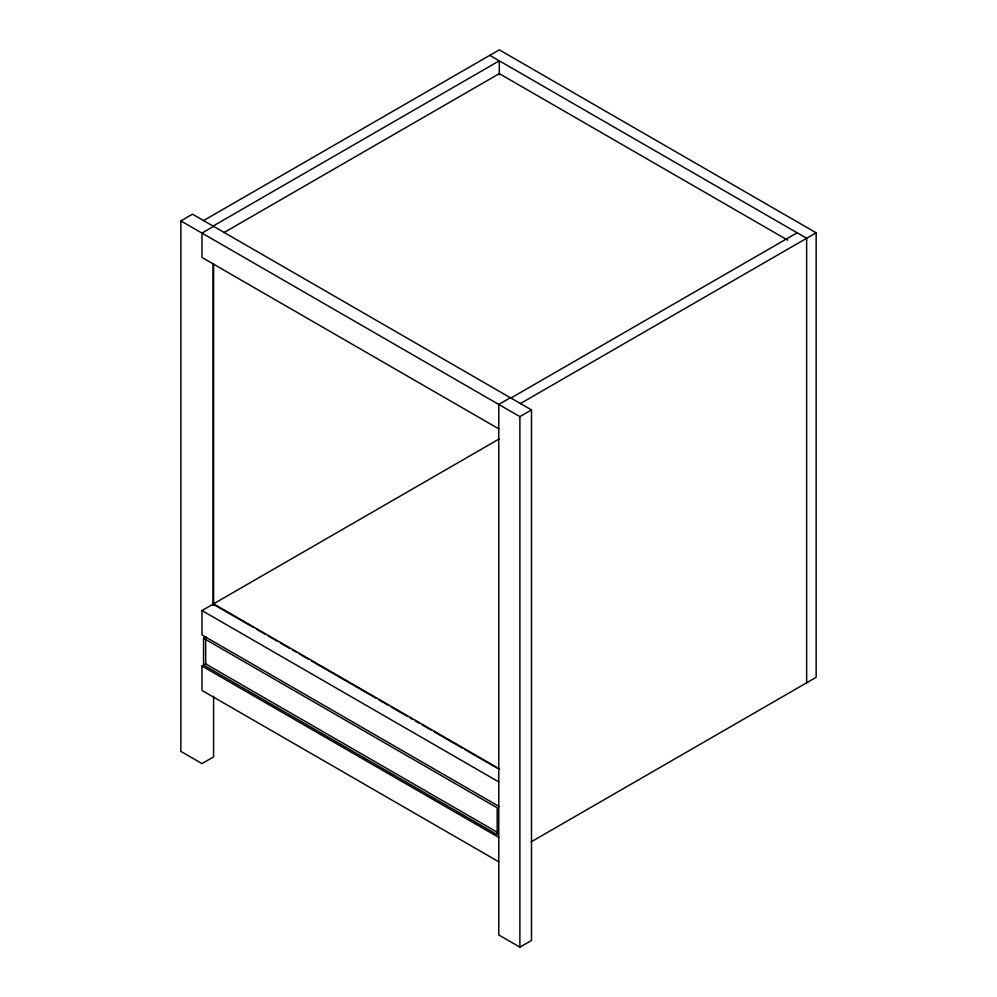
<?xml version="1.0" encoding="UTF-8"?>
<svg xmlns="http://www.w3.org/2000/svg" width="997" height="997" viewBox="0 0 997 997"><rect width="100%" height="100%" fill="white"/><g stroke="black" fill="none" stroke-linecap="round" stroke-linejoin="round"><path stroke-width="1.5" d="M213.595 696.218L213.595 756.897L201.98 763.602L180.856 751.414L180.856 220.898L192.471 214.181L531.501 409.929L531.501 940.445L519.886 947.15L498.762 934.949L498.762 404.433L510.377 397.728M203.562 220.586L499.298 49.85L816.144 232.787L816.144 677.324L531.164 841.854M213.071 226.082L499.298 60.829L499.298 74.812M213.595 226.381L201.98 233.086L201.98 257.475L498.762 428.835M223.814 232.675L499.298 73.628L787.705 240.14M510.913 398.04L797.139 232.787M520.422 403.523L816.144 232.787M180.856 220.898L519.886 416.634L531.501 409.929M499.298 806.598L201.98 634.939L201.98 610.55L499.298 438.892M203.562 665.124L203.562 638.292L206.18 636.821M498.762 861.782L201.98 690.435L201.98 666.046L206.18 663.653M489.789 55.334L806.635 238.271L806.635 682.808M213.595 603.846L499.584 768.961M213.071 604.145L253.5 627.487M256.192 629.045L265.626 634.491M268.318 636.049L277.752 641.495M280.456 643.053L289.89 648.499M292.582 650.056L296.62 652.387M299.324 653.945L308.758 659.391M311.45 660.949L376.143 698.299M378.835 699.857L388.269 705.303M390.961 706.848L407.137 716.195M409.829 717.753L412.534 719.298M415.226 720.856L419.263 723.199M421.955 724.744L431.389 730.203M434.094 731.748L462.396 748.099M465.088 749.644L497.428 768.326M201.98 610.55L498.762 781.897M203.562 638.254L497.179 807.819L497.179 834.639L203.562 665.086M497.939 832.645L205.669 663.902L205.669 638.566M201.98 666.046L498.762 837.393M519.886 416.634L519.886 947.15M213.595 263.719L213.595 604.431M213.071 263.382L213.071 605.329"/></g></svg>
